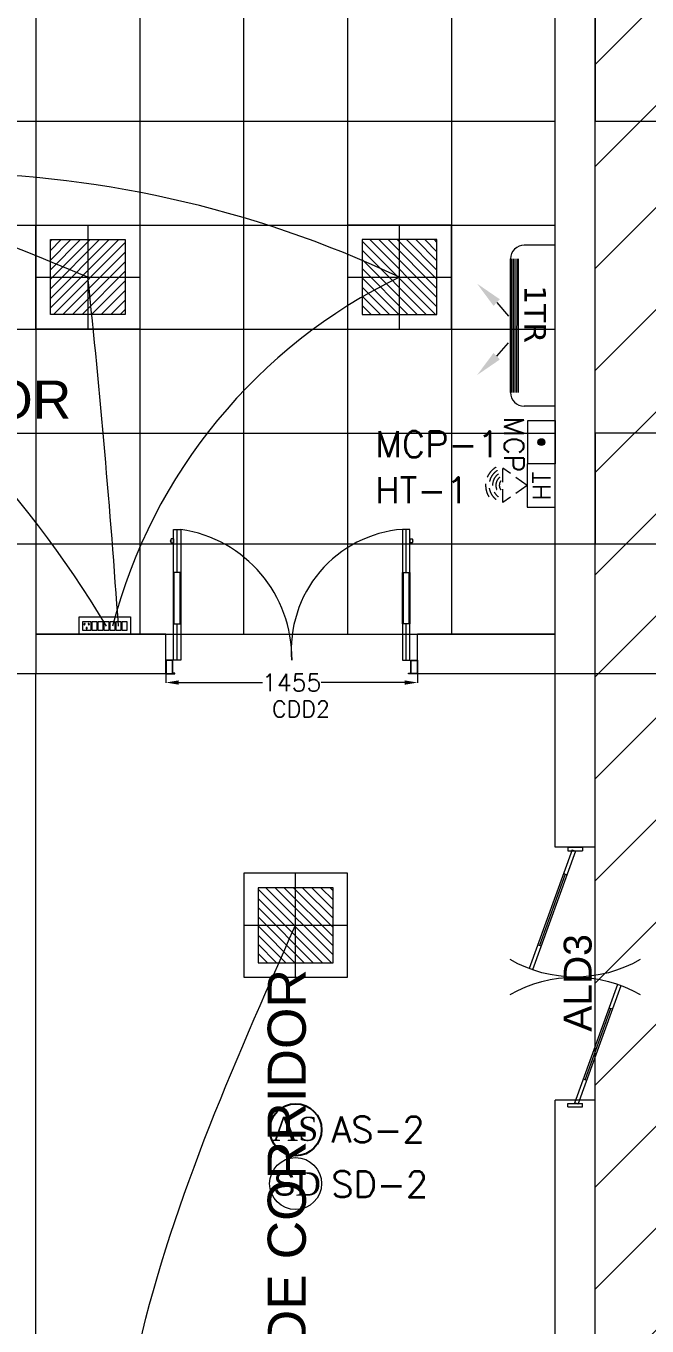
# Model space of a CAD drawing. Extents: x 3552052 to 4102982, y -707811 to -630695.
# Drawn here: x 3582078 to 3585666, y -653095 to -645591 of the extents above; entities that cross this region are included whole.
import ezdxf

# ---------------------------------------------------------------- set-up
doc = ezdxf.new("R2010")
doc.units = 0
doc.header["$LTSCALE"] = 6
doc.header["$MEASUREMENT"] = 0
for name, pattern in [('CONTINU', [0]), ('DASHED2', [0.375, 0.25, -0.125]), ('HIDDEN', [0.375, 0.25, -0.125])]:
    doc.linetypes.add(name, pattern=pattern)
doc.layers.get('Defpoints').update_dxf_attribs({"linetype": 'CONTINUOUS', "lineweight": 0})
for name, color, linetype, lineweight in [('1200 Door', 144, 'CONTINUOUS', 0), ('COL', 5, 'CONTINUOUS', 0), ('D.F', 251, 'CONTINUOUS', 0), ('DIM', 7, 'CONTINUOUS', 0), ('DOOR', 44, 'CONTINUOUS', 0), ('Double Leaf Door', 4, 'CONTINUOUS', 0), ('ELE 36W EMERGENCY LIGHT', 5, 'CONTINUOUS', 0), ('ELE 36W LED LIGHT', 6, 'CONTINUOUS', 0), ('ELE-36W EMERGENCY  LED LIGHT', 7, 'CONTINUOUS', 0), ('ELE-36W LED LIGHT', 210, 'CONTINUOUS', 0), ('ELE-4M RAW P.SB', 40, 'CONTINUOUS', 0), ('ELE-4M UPS P.SB', 3, 'CONTINUOUS', 0), ('ELE-6M RAW P.SB', 40, 'HIDDEN', 0), ('FA-ABOVE SMOKE DETECTOR', 6, 'CONTINUOUS', 25), ('FA-BELOW SMOKE DERECTOR', 1, 'CONTINUOUS', 0), ('FA-ELECTRONIC HOOTER', 6, 'CONTINUOUS', 0), ('FA-FIRE TEXT', 7, 'CONTINUOUS', 0), ('FA-MNUAL CALL POINT', 10, 'CONTINUOUS', 0), ('HVAC_HI_WALL_1TR', 1, 'CONTINUOUS', 0), ('M HVAC HIGH WALL UNIT', 3, 'CONTINUOUS', 0), ('MEP_HVAC_TEXT', 7, 'CONTINUOUS', 0), ('WALL', 8, 'CONTINUOUS', 0)]:
    doc.layers.add(name, color=color, linetype=linetype, lineweight=lineweight)
doc.layers.add('ELE-LIGHTING WIRING', color=7, linetype='CONTINUOUS', lineweight=0, true_color=0x63d7b6)
doc.styles.add('ARIAL', font='arial.ttf')
doc.styles.add('PDF Times New Roman', font='times.ttf')
doc.styles.add('ROMANS', font='romans.shx')
doc.styles.get("Standard").update_dxf_attribs({"font": 'SIMPLEX'})
doc.styles.add('VERDANA', font='verdana.ttf')
doc.dimstyles.new('AEPL1', dxfattribs={"dimtxt": 100, "dimasz": 75, "dimexe": 1.25, "dimexo": 50, "dimtad": 0, "dimdec": 0, "dimtxsty": 'ROMANS', "dimcen": 2.5, "dimclrd": 7, "dimclre": 7, "dimadec": 0, "dimazin": 0, "dimtfac": 1, "dimtdec": 0, "dimtmove": 0, "dimatfit": 3, "dimfxl": 1, "dimlwd": 0, "dimlwe": 0, "dimarcsym": 0})

# ---------------------------------------------------------------- blocks, each defined once
blk = doc.blocks.new('light300x600')
at = {"layer": 'ELE-36W LED LIGHT', "lineweight": 0}
for p, q in [((918214.7, -78407.4), (918214.7, -79007.4)), ((918814.7, -78407.4), (918214.7, -78407.4)), ((918514.7, -78407.4), (918514.7, -79007.4)), ((918814.7, -79007.4), (918814.7, -78407.4)), ((918298.3, -78491.3), (918298.6, -78491)), ((918298.3, -78544.3), (918351.6, -78491)), ((918298.3, -78597.3), (918404.7, -78491)), ((918298.3, -78650.4), (918457.7, -78491)), ((918298.3, -78703.4), (918510.7, -78491)), ((918298.3, -78756.4), (918563.8, -78491)), ((918298.3, -78809.5), (918616.8, -78491)), ((918298.3, -78862.5), (918669.8, -78491)), ((918298.3, -78915.5), (918722.9, -78491)), ((918298.3, -78491), (918298.3, -78923.7)), ((918731.1, -78491), (918298.3, -78491)), ((918731.1, -78923.7), (918731.1, -78491)), ((918343.2, -78923.7), (918731.1, -78535.8)), ((918396.2, -78923.7), (918731.1, -78588.8)), ((918449.2, -78923.7), (918731.1, -78641.9)), ((918214.7, -78707.4), (918814.7, -78707.4)), ((918502.3, -78923.7), (918731.1, -78694.9)), ((918555.3, -78923.7), (918731.1, -78747.9)), ((918608.3, -78923.7), (918731.1, -78801)), ((918661.3, -78923.7), (918731.1, -78854)), ((918298.3, -78923.7), (918731.1, -78923.7)), ((918714.4, -78923.7), (918731.1, -78907)), ((918214.7, -79007.4), (918814.7, -79007.4))]:
    blk.add_line(p, q, dxfattribs=at)
blk = doc.blocks.new('SMOKE DETECTOR')
at = {"layer": 'FA-BELOW SMOKE DERECTOR', "color": 7}
blk.add_circle((931028.7, -118293.9), 166, dxfattribs=at)
at = {"layer": 'FA-BELOW SMOKE DERECTOR', "insert": (930887.1, -118373), "char_height": 150, "attachment_point": 7, "style": 'PDF Times New Roman'}
blk.add_mtext('{\\fArial|b0|i0|c0|p34;S}D', dxfattribs=at)
blk = doc.blocks.new('MCP')
at = {"layer": 'FA-MNUAL CALL POINT'}
h = blk.add_hatch(color=256, dxfattribs=at)
h.set_gradient(color1=(255, 0, 0), color2=(255, 39, 39), centered=1, one_color=1, tint=0.57958)
h.paths.add_polyline_path([(417503.5, 744463.8, 1), (417477.5, 744463.8, 1)])
blk.add_lwpolyline([(417407.5, 744516), (417573.5, 744516), (417573.5, 744411.5), (417407.5, 744411.5)], close=True, dxfattribs=at)
blk.add_circle((417490.5, 744463.8), 13, dxfattribs=at)
at = {"layer": 'FA-MNUAL CALL POINT', "insert": (417500.1, 744322), "char_height": 75, "width": 244.762, "attachment_point": 8}
blk.add_mtext('MCP', dxfattribs=at)
blk = doc.blocks.new('110DB FIRE HOOTER')
at = {"layer": 'FA-ELECTRONIC HOOTER', "color": 53, "linetype": 'DASHED2'}
for p, q in [((-0.238, 0), (-0.238, -0.311)), ((0.238, 0), (-0.238, 0)), ((0.238, -0.311), (0.238, 0)), ((-0.238, -0.311), (0.238, -0.311))]:
    blk.add_line(p, q, dxfattribs=at)
at = {"layer": 'FA-ELECTRONIC HOOTER', "color": 53, "linetype": 'DASHED2', "ltscale": 0.1}
for p, q in [((0, -0.311), (-0.19, -0.576)), ((0, -0.311), (0.19, -0.576)), ((0.19, -0.576), (-0.19, -0.576))]:
    blk.add_line(p, q, dxfattribs=at)
for radius, start, end in [(0.231, 210.2007, 319.4187), (0.193, 212.22, 327.78), (0.155, 215.2483, 324.7517), (0.118, 220.3172, 319.6828), (0.08, 230.7147, 309.2853)]:
    blk.add_arc((0, -0.536), radius, start, end, dxfattribs=at)
at = {"layer": 'FA-ELECTRONIC HOOTER', "color": 53, "insert": (0.165, -0.247), "char_height": 0.1942, "width": 0.36807, "attachment_point": 1, "rotation": 180}
blk.add_mtext('HT', dxfattribs=at)
blk = doc.blocks.new('above smoke detector')
at = {"layer": 'FA-ABOVE SMOKE DETECTOR', "color": 7}
blk.add_circle((0, 0), 300, dxfattribs=at)
at = {"layer": 'FA-ABOVE SMOKE DETECTOR', "color": 53, "style": 'PDF Times New Roman'}
blk.add_text('AS', height=277.4, dxfattribs=at).set_placement((-274, -128))
blk = doc.blocks.new('Z$W@#5624')
at = {"layer": 'DOOR'}
for p, q in [((1770, 446.2), (948.8, 745.1)), ((1778.6, 469.7), (957.4, 768.6)), ((1121.6, 708.8), (1113.1, 685.4)), ((1610.1, 517.8), (1117.3, 697.1)), ((0, 499.4), (25, 499.4)), ((0, 399.5), (0, 499.4)), ((19.2, 429.2), (27.7, 452.6)), ((25, 399.5), (25, 499.4)), ((27.7, 452.6), (848.9, 153.7)), ((1614.3, 529.5), (1605.8, 506)), ((1778.6, 469.7), (1770, 446.2)), ((1797.8, 499.4), (1772.8, 499.4)), ((1772.8, 399.5), (1772.8, 499.4)), ((1797.8, 399.5), (1797.8, 499.4)), ((0, 399.5), (25, 399.5)), ((19.2, 429.2), (840.4, 130.3)), ((183.4, 369.4), (192, 392.9)), ((187.7, 381.1), (680.4, 201.8)), ((1797.8, 399.5), (1772.8, 399.5)), ((684.7, 213.5), (676.2, 190.1))]:
    blk.add_line(p, q, dxfattribs=at)
at = {"layer": 'DOOR', "color": 145, "extrusion": (0, 0, -1)}
for centre, start_param, end_param in [((0, 449.4), -0.523599, 0.523599), ((1797.8, 449.4), 2.617994, 3.665191)]:
    blk.add_ellipse(centre, major_axis=(898.9, 0), ratio=1, start_param=start_param, end_param=end_param, dxfattribs=at)
blk = doc.blocks.new('*D75')
at = {"layer": 'Defpoints', "color": 0, "linetype": 'ByBlock', "transparency": 16777216}
for p in [(3582885.5, -649215.6), (3584340.5, -649215.6), (3584340.5, -649380.6)]:
    blk.add_point(p, dxfattribs=at)
at = {"layer": 'DIM', "color": 7, "linetype": 'ByBlock', "lineweight": 0, "transparency": 16777216}
for p, q in [((3582885.5, -649265.6), (3582885.5, -649381.9)), ((3584340.5, -649265.6), (3584340.5, -649381.9)), ((3582960.5, -649380.6), (3583443.4, -649380.6)), ((3584265.5, -649380.6), (3583782.7, -649380.6))]:
    blk.add_line(p, q, dxfattribs=at)
at = {"layer": 'DIM', "color": 7, "linetype": 'ByBlock', "transparency": 16777216}
for points in [[(3582960.5, -649368.1), (3582960.5, -649393.1), (3582885.5, -649380.6)], [(3584265.5, -649368.1), (3584265.5, -649393.1), (3584340.5, -649380.6)]]:
    blk.add_solid(points, dxfattribs=at)
at = {"layer": 'DIM', "color": 0, "linetype": 'ByBlock', "transparency": 16777216, "insert": (3583613, -649380.6), "char_height": 100, "attachment_point": 5, "style": 'ROMANS'}
blk.add_mtext('1455', dxfattribs=at)
blk = doc.blocks.new('2000x80')
at = {"layer": 'Double Leaf Door'}
for points in [[(104210, -25357.6), (104215, -25357.6), (104215, -25061.1), (104210, -25061.1)], [(104253.7, -25061.1), (104248.7, -25061.1), (104248.7, -25357.6), (104253.7, -25357.6)], [(105533.1, -25061.1), (105538, -25061.1), (105538, -25357.6), (105533.1, -25357.6)], [(105576.7, -25357.6), (105571.8, -25357.6), (105571.8, -25061.1), (105576.7, -25061.1)]]:
    blk.add_hatch(color=6, dxfattribs=at).paths.add_polyline_path(points)
at = {"layer": 'Double Leaf Door', "color": 8}
for p, q in [((104210, -25567.2), (104210, -24813)), ((104210, -24813), (104253.7, -24813)), ((104231.9, -25061.1), (104231.9, -24813)), ((104253.7, -24813), (104253.7, -25567.2)), ((105576.7, -24813), (105533.1, -24813)), ((105533.1, -24813), (105533.1, -25567.2)), ((105554.9, -25061.1), (105554.9, -24813)), ((105576.7, -25567.2), (105576.7, -24813)), ((104195.7, -24870.5), (104195.7, -24888.5)), ((104210, -24868.6), (104197.6, -24868.6)), ((104197.6, -24890.5), (104210, -24890.5)), ((104210, -24868.6), (104210, -24890.5)), ((105576.7, -24868.6), (105589.2, -24868.6)), ((105576.7, -24868.6), (105576.7, -24890.5)), ((105589.2, -24890.5), (105576.7, -24890.5)), ((105591.1, -24870.5), (105591.1, -24888.5)), ((104231.9, -25567.2), (104231.9, -25357.6)), ((105554.9, -25567.2), (105554.9, -25357.6)), ((104165.9, -25567.2), (104165.9, -25647.2)), ((104206.1, -25567.2), (104165.9, -25567.2)), ((104167.9, -25569.2), (104167.9, -25645.3)), ((104204.1, -25569.2), (104167.9, -25569.2)), ((104204.1, -25644.3), (104204.1, -25569.2)), ((104206.1, -25642.3), (104206.1, -25567.2)), ((104253.7, -25567.2), (104210, -25567.2)), ((105533.1, -25567.2), (105576.7, -25567.2)), ((105580.7, -25642.3), (105580.7, -25567.2)), ((105580.7, -25567.2), (105620.9, -25567.2)), ((105582.7, -25644.3), (105582.7, -25569.2)), ((105582.7, -25569.2), (105618.9, -25569.2)), ((105618.9, -25569.2), (105618.9, -25645.3)), ((105620.9, -25567.2), (105620.9, -25647.2)), ((104165.9, -25647.2), (104206.1, -25647.2)), ((104167.9, -25645.3), (104206.1, -25645.3)), ((104216, -25644.3), (104204.1, -25644.3)), ((104218, -25642.3), (104206.1, -25642.3)), ((104206.1, -25645.3), (104216, -25645.3)), ((104206.1, -25647.2), (104218, -25647.2)), ((104216, -25645.3), (104216, -25644.3)), ((104218, -25647.2), (104218, -25642.3)), ((105568.8, -25647.2), (105568.8, -25642.3)), ((105568.8, -25642.3), (105580.7, -25642.3)), ((105580.7, -25647.2), (105568.8, -25647.2)), ((105570.8, -25645.3), (105570.8, -25644.3)), ((105570.8, -25644.3), (105582.7, -25644.3)), ((105580.7, -25645.3), (105570.8, -25645.3)), ((105618.9, -25645.3), (105580.7, -25645.3)), ((105620.9, -25647.2), (105580.7, -25647.2))]:
    blk.add_line(p, q, dxfattribs=at)
at = {"layer": 'Double Leaf Door', "color": 6}
for p, q in [((104253.7, -25061.1), (104210, -25061.1)), ((104210, -25061.1), (104210, -25357.6)), ((104215, -25357.6), (104215, -25061.1)), ((104248.7, -25357.6), (104248.7, -25061.1)), ((104253.7, -25357.6), (104253.7, -25061.1)), ((105533.1, -25357.6), (105533.1, -25061.1)), ((105533.1, -25061.1), (105576.7, -25061.1)), ((105538, -25357.6), (105538, -25061.1)), ((105571.8, -25357.6), (105571.8, -25061.1)), ((105576.7, -25061.1), (105576.7, -25357.6)), ((104210, -25357.6), (104253.7, -25357.6)), ((105576.7, -25357.6), (105533.1, -25357.6))]:
    blk.add_line(p, q, dxfattribs=at)
at = {"layer": 'Double Leaf Door', "color": 6, "ltscale": 100}
for p, q in [((104248.7, -25061.1), (104248.7, -25357.6)), ((105538, -25061.1), (105538, -25357.6))]:
    blk.add_line(p, q, dxfattribs=at)
at = {"layer": 'Double Leaf Door', "color": 6}
for points in [[(104210, -25061.1), (104210, -25357.6), (104215, -25357.6), (104215, -25061.1), (104210, -25061.1)], [(104253.7, -25061.1), (104253.7, -25357.6), (104248.7, -25357.6), (104248.7, -25061.1), (104253.7, -25061.1)], [(105533.1, -25061.1), (105533.1, -25357.6), (105538, -25357.6), (105538, -25061.1), (105533.1, -25061.1)], [(105576.7, -25061.1), (105576.7, -25357.6), (105571.8, -25357.6), (105571.8, -25061.1), (105576.7, -25061.1)]]:
    blk.add_lwpolyline(points, dxfattribs=at)
at = {"layer": 'Double Leaf Door', "ltscale": 5000}
for points in [[(104210, -25061.1), (104210, -25357.6), (104215, -25357.6), (104215, -25061.1), (104210, -25061.1)], [(105576.7, -25061.1), (105576.7, -25357.6), (105571.8, -25357.6), (105571.8, -25061.1), (105576.7, -25061.1)]]:
    blk.add_lwpolyline(points, dxfattribs=at)
at = {"layer": 'Double Leaf Door', "color": 8}
for centre, radius, start, end in [((104143.8, -25554.6), 749.7, 359.03214, 81.57239), ((105589, -25508.8), 698.1, 94.59437, 184.8011), ((104195.7, -24879.5), 3.72, 90, 270), ((104197.6, -24870.5), 1.98, 90, 180), ((104197.6, -24888.5), 1.98, 180, 270), ((105589.2, -24870.5), 1.98, 0, 90), ((105589.2, -24888.5), 1.98, 270, 0), ((105591.1, -24879.5), 3.72, 270, 90)]:
    blk.add_arc(centre, radius, start, end, dxfattribs=at)
blk = doc.blocks.new('HI WALL SPLIT AC UNIT 1TR')
at = {"layer": 'M HVAC HIGH WALL UNIT', "color": 1, "lineweight": 5}
for p, q in [((1294404.3, -128752), (1294404.3, -129681)), ((1294404.3, -128752), (1294583.6, -128752)), ((1294662.3, -128830.7), (1294662.3, -129602.2)), ((1294404.3, -129681), (1294583.6, -129681))]:
    blk.add_line(p, q, dxfattribs=at)
at = {"layer": 'M HVAC HIGH WALL UNIT', "color": 8, "lineweight": 5}
for p, q in [((1294616.1, -128830.7), (1294616.1, -129602.2)), ((1294625.4, -128830.7), (1294625.4, -129602.2)), ((1294636.9, -128830.7), (1294636.9, -129602.2)), ((1294646.2, -128830.7), (1294646.2, -129602.2)), ((1294655.4, -128830.7), (1294655.4, -129602.2))]:
    blk.add_line(p, q, dxfattribs=at)
at = {"layer": 'M HVAC HIGH WALL UNIT', "color": 7, "lineweight": 5}
for p, q in [((1294742.7, -129039.8), (1294673.6, -129117.4)), ((1294742.7, -129349.7), (1294673.6, -129272.1))]:
    blk.add_line(p, q, dxfattribs=at)
at = {"layer": 'M HVAC HIGH WALL UNIT', "color": 1, "lineweight": 5}
for centre, start, end in [((1294583.6, -128830.7), 0, 90), ((1294583.6, -129602.2), 270, 0)]:
    blk.add_arc(centre, 78.8, start, end, dxfattribs=at)
at = {"layer": 'M HVAC HIGH WALL UNIT', "color": 7, "lineweight": 5}
for points in [[(1294760.9, -129058.7), (1294724.5, -129020.9), (1294856.2, -128930.6)], [(1294760.9, -129330.8), (1294724.5, -129368.6), (1294856.2, -129458.9)]]:
    blk.add_solid(points, dxfattribs=at)
blk = doc.blocks.new('77')
at = {"layer": 'ELE-4M UPS P.SB', "color": 8, "linetype": 'ByBlock'}
for p, q in [((3576135.5, -664143.2), (3576135.5, -667183.2)), ((3576735.5, -664143.2), (3576735.5, -667183.2)), ((3577335.5, -664143.2), (3577335.5, -667183.2)), ((3577935.5, -664143.2), (3577935.5, -667183.2)), ((3578535.5, -664143.2), (3578535.5, -667183.2)), ((3579135.5, -664143.2), (3579135.5, -667183.2)), ((3579735.5, -664143.2), (3579735.5, -667183.2)), ((3580335.5, -664143.2), (3580335.5, -667183.2)), ((3580935.5, -664143.2), (3580935.5, -667183.2)), ((3581535.5, -664143.2), (3581535.5, -667183.2)), ((3582135.5, -664143.2), (3582135.5, -667703.4)), ((3582735.5, -664143.2), (3582735.5, -667703.4)), ((3583335.5, -664143.2), (3583335.5, -667703.4)), ((3583935.5, -664143.2), (3583935.5, -667703.4)), ((3584535.5, -664143.2), (3584535.5, -667703.4)), ((3575840.5, -664743.2), (3585135.5, -664743.2)), ((3575840.5, -665343.2), (3585135.5, -665343.2)), ((3575840.5, -665943.2), (3585135.5, -665943.2)), ((3575840.5, -666543.2), (3585135.5, -666543.2)), ((3575840.5, -667183.2), (3585135.5, -667183.2))]:
    blk.add_line(p, q, dxfattribs=at)
blk.add_lwpolyline([(3585135.5, -664143.2), (3575840.5, -664143.2), (3575840.5, -667183.2), (3582135.5, -667183.2), (3582135.5, -667703.4), (3585135.5, -667703.4)], close=True, dxfattribs=at)
blk = doc.blocks.new('ELE.EMERGENCY 40W LED LIGHT')
at = {"layer": 'ELE-36W EMERGENCY  LED LIGHT'}
h = blk.add_hatch(dxfattribs=at)
h.set_pattern_fill('ANSI31', color=5, scale=300, style=0)
h.paths.add_polyline_path([(-207.7, -207.7), (-207.7, 207.7), (207.7, 207.7), (207.7, -207.7)])
for p, q in [((0, 288), (0, -288)), ((-288, 0), (288, 0))]:
    blk.add_line(p, q, dxfattribs=at)
for points in [[(-288, -288), (-288, 288), (288, 288), (288, -288)], [(-207.7, -207.7), (-207.7, 207.7), (207.7, 207.7), (207.7, -207.7)]]:
    blk.add_lwpolyline(points, close=True, dxfattribs=at)
blk = doc.blocks.new('FFFF5')
at = {"layer": 'ELE-4M RAW P.SB', "color": 40, "ltscale": 10}
for p, q in [((3582623.9, -692257.6), (3582670.2, -692257.6)), ((3582623.9, -692310.4), (3582623.9, -692257.6)), ((3582670.2, -692257.6), (3582670.2, -692310.4)), ((3582670.2, -692310.4), (3582623.9, -692310.4))]:
    blk.add_line(p, q, dxfattribs=at)
for points in [[(3582603.9, -692230), (3582900.2, -692230), (3582900.2, -692330), (3582603.9, -692330)], [(3582678.5, -692257.6), (3582704.9, -692257.6), (3582704.9, -692310.4), (3582678.5, -692310.4)], [(3582713.1, -692257.6), (3582739.5, -692257.6), (3582739.5, -692310.4), (3582713.1, -692310.4)], [(3582747.8, -692257.6), (3582774.2, -692257.6), (3582774.2, -692310.4), (3582747.8, -692310.4)], [(3582782.5, -692257.6), (3582808.9, -692257.6), (3582808.9, -692310.4), (3582782.5, -692310.4)]]:
    blk.add_lwpolyline(points, close=True, dxfattribs=at)
for centre, radius, start, end in [((3582633.9, -692273.7), 3.1, 87.48997, 354.73109), ((3582636.3, -692271.6), 2.5, 284.90486, 157.31619), ((3582657.8, -692271.6), 2.5, 22.68381, 255.09514), ((3582660.2, -692273.7), 3.1, 185.26891, 92.51003), ((3582647, -692297), 3.6, 127.15837, 52.84163), ((3582647, -692293.4), 2.29, 341.40312, 198.59688)]:
    blk.add_arc(centre, radius, start, end, dxfattribs=at)
at = {"layer": 'ELE-6M RAW P.SB', "color": 3, "linetype": 'ByBlock'}
for points in [[(3582817.2, -692257.6), (3582843.6, -692257.6), (3582843.6, -692310.4), (3582817.2, -692310.4)], [(3582851.9, -692257.6), (3582878.3, -692257.6), (3582878.3, -692310.4), (3582851.9, -692310.4)]]:
    blk.add_lwpolyline(points, close=True, dxfattribs=at)

msp = doc.modelspace()

# ---------------------------------------------------------------- hatches: boundary and pattern name
at = {"layer": 'D.F', "linetype": 'ByBlock'}
h = msp.add_hatch(dxfattribs=at)
h.set_pattern_fill('ANSI31', color=8, scale=3333, style=0)
h.set_pattern_definition([(45, (549013.35, 78678.2), (-294.59836, 294.59836), [])])
h.paths.add_polyline_path([(3585365.5, -638825.4), (3591695.5, -638825.4), (3591695.5, -655255.4), (3585365.5, -655255.4)])

# ---------------------------------------------------------------- linework, layer by layer
at = {"layer": 'COL', "color": 8, "elevation": 0}
msp.add_lwpolyline([(3581385.5, -648580.4), (3582135.5, -648580.4), (3582135.5, -649330.4), (3581385.5, -649330.4)], close=True, dxfattribs=at)
at = {"layer": 'D.F', "color": 8, "lineweight": 0, "ltscale": 15}
for points in [[(3586865.5, -646140.4), (3586865.5, -645540.4), (3585365.5, -645540.4), (3585365.5, -646140.4)], [(3586865.5, -648580.6), (3586865.5, -647940.6), (3585365.5, -647940.6), (3585365.5, -648580.6)]]:
    msp.add_lwpolyline(points, close=True, dxfattribs=at)
at = {"layer": 'D.F', "color": 8}
msp.add_lwpolyline([(3585135.5, -648580.6), (3585885.5, -648580.6), (3585885.5, -649330.6), (3585135.5, -649330.6)], close=True, dxfattribs=at)
at = {"layer": 'ELE-LIGHTING WIRING', "linetype": 'ByBlock'}
for centre, radius, start, end in [((3581535.5, -652775.9), 6339.2, 64.79102, 115.20898), ((3576977, -652414.3), 6501.1, 31.11722, 55.75299), ((3585589.9, -649845.1), 3114.6, 115.7758, 165.29777)]:
    msp.add_arc(centre, radius, start, end, dxfattribs=at)
at = {"layer": 'ELE-LIGHTING WIRING', "color": 254, "linetype": 'ByBlock', "true_color": 0xdebad0}
msp.add_arc((3528432.9, -652786.1), 54307.5, 3.93993, 6.07325, dxfattribs=at)
msp.add_spline([(3582435.5, -647040.4), (3580814.7, -646638.2), (3579617.7, -647106.8), (3578240.1, -647560.3), (3577035.5, -647040.4)], degree=3, dxfattribs=at)
at = {"layer": 'ELE-LIGHTING WIRING', "linetype": 'ByBlock'}
msp.add_spline([(3582487.5, -655203.3, 0), (3582713.4, -653292), (3583635.5, -650781.8)], degree=3, dxfattribs=at)
at = {"layer": 'WALL', "color": 8, "linetype": 'ByBlock'}
for p, q in [((3585135.5, -648580.6), (3585135.5, -645540.4)), ((3585365.5, -648580.6), (3585365.5, -645540.4)), ((3582885.5, -649100.6), (3582135.5, -649100.6)), ((3582885.5, -649100.6), (3582135.5, -649100.6)), ((3582885.5, -649330.6), (3582885.5, -649100.6)), ((3582885.5, -649330.6), (3582885.5, -649100.6)), ((3584340.5, -649330.6), (3584340.5, -649100.6)), ((3585135.5, -649100.6), (3584340.5, -649100.6)), ((3584340.5, -649330.6), (3584340.5, -649100.6)), ((3585135.5, -649100.6), (3584340.5, -649100.6)), ((3582135.5, -655485.4), (3582135.5, -649330.4)), ((3582885.5, -649330.6), (3582135.5, -649330.6)), ((3585135.5, -649330.6), (3584340.5, -649330.6)), ((3585135.5, -650330.8), (3585135.5, -649330.6)), ((3585365.5, -650330.8), (3585365.5, -649330.6)), ((3585365.5, -650330.8), (3585135.5, -650330.8)), ((3585365.5, -651790.8), (3585135.5, -651790.8)), ((3585135.5, -654735.6), (3585135.5, -651790.8)), ((3585365.5, -654735.6), (3585365.5, -651790.8))]:
    msp.add_line(p, q, dxfattribs=at)
msp.add_lwpolyline([(3585365.5, -638825.4), (3591695.5, -638825.4), (3591695.5, -655255.4), (3585365.5, -655255.4)], close=True, dxfattribs=at)

# ---------------------------------------------------------------- block references
at = {"layer": 'D.F', "color": 8, "linetype": 'Continuous', "xscale": 0.8343726266175508, "yscale": 0.8343726266175508, "zscale": 0.8343726266175508, "rotation": 270}
msp.add_blockref('Z$W@#5624', (3584875.5, -650330.8), dxfattribs=at)
at = {"layer": 'Double Leaf Door', "color": 8}
msp.add_blockref('2000x80', (3478719.6, -623683.4), dxfattribs=at)
at = {"layer": 'ELE 36W EMERGENCY LIGHT', "xscale": 1.041666666677768, "yscale": 1.041666666677768, "zscale": 1.041666666677768}
msp.add_blockref('ELE.EMERGENCY 40W LED LIGHT', (3582435.5, -647040.4), dxfattribs=at)
at = {"layer": 'ELE 36W LED LIGHT', "rotation": 89.9999999995464}
for p in [(3505528.2, -1565555.1), (3504928.2, -1569296.5)]:
    msp.add_blockref('light300x600', p, dxfattribs=at)
at = {"layer": 'ELE-4M UPS P.SB', "color": 0, "linetype": 'ByBlock'}
for name, p in [('77', (0, 18602.8)), ('FFFF5', (-218.4, 43229.4))]:
    msp.add_blockref(name, p, dxfattribs=at)
at = {"layer": 'FA-ABOVE SMOKE DETECTOR', "xscale": 0.4999999999993358, "yscale": 0.4999999999993358, "zscale": 0.4999999999993358}
msp.add_blockref('above smoke detector', (3583635.5, -651962.2), dxfattribs=at)
at = {"layer": 'FA-BELOW SMOKE DERECTOR', "color": 6, "xscale": 0.9035551315104862, "yscale": 0.9035551315104862, "zscale": 0.9035551315104862}
msp.add_blockref('SMOKE DETECTOR', (2742399.8, -545388), dxfattribs=at)
at = {"layer": 'FA-ELECTRONIC HOOTER', "color": 1, "xscale": 524.5490323392462, "yscale": 524.5490323392462, "zscale": 524.5490323392462, "rotation": 269.9999999999999}
msp.add_blockref('110DB FIRE HOOTER', (3585135.5, -648242.6), dxfattribs=at)
at = {"layer": 'FA-MNUAL CALL POINT', "xscale": 1.510701213137029, "yscale": 1.510701213137029, "zscale": 1.510701213137029, "rotation": 269.9999999999999}
msp.add_blockref('MCP', (2460393, -17289.2), dxfattribs=at)
at = {"layer": 'HVAC_HI_WALL_1TR', "rotation": 179.9935877759083}
msp.add_blockref('HI WALL SPLIT AC UNIT 1TR', (4879525.4, -776681.8), dxfattribs=at)

# ---------------------------------------------------------------- texts
at = {"layer": '1200 Door', "color": 8, "linetype": 'ByBlock', "style": 'ROMANS'}
msp.add_text('CDD2', height=94.18, dxfattribs=at).set_placement((3583499.4, -649581.3, -35804.4))
at = {"layer": 'D.F', "color": 8, "style": 'ARIAL', "width": 1}
msp.add_text('ALD3', height=161.2, rotation=90, dxfattribs=at).set_placement((3585345.5, -651396.2))
at = {"layer": 'FA-FIRE TEXT', "color": 200, "linetype": 'CONTINU', "char_height": 150, "width": 349.838, "attachment_point": 1, "style": 'ROMANS'}
for s, insert in [('{\\C256;MCP-1\\P}', (3584094.7, -647930.3)), ('{\\C256;HT-1\\P}', (3584094.7, -648195.2)), ('{\\C256;AS-2}', (3583841.4, -651885.7)), ('{\\C256;SD-2}', (3583841.4, -652202.1))]:
    msp.add_mtext(s, dxfattribs=dict(at, insert=insert))
at = {"layer": 'MEP_HVAC_TEXT', "color": 0, "insert": (3585082.7, -647420.4), "char_height": 125, "attachment_point": 3, "rotation": 269.99312, "style": 'VERDANA'}
msp.add_mtext_dynamic_manual_height_columns('{\\C256;1TR}', width=1718.699, gutter_width=750, heights=[0], dxfattribs=at)
at = {"layer": 'WALL', "color": 8, "linetype": 'Continuous', "insert": (3580757.4, -647749.3), "char_height": 220.414, "width": 4941.395, "attachment_point": 5, "style": 'ARIAL'}
msp.add_mtext('3 M WIDE CORRIDOR', dxfattribs=at)
at = {"layer": 'WALL', "color": 8, "linetype": 'Continuous', "insert": (3583585.9, -652616.7), "char_height": 220.414, "width": 4941.395, "attachment_point": 5, "rotation": 90, "style": 'ARIAL'}
msp.add_mtext('3 M WIDE CORRIDOR', dxfattribs=at)

# ---------------------------------------------------------------- dimensions: what is measured, and where the dimension line sits
at = {"layer": 'DIM', "color": 8, "linetype": 'ByBlock'}
dim = msp.add_linear_dim(base=(3584340.5, -649380.6), p1=(3582885.5, -649215.6), p2=(3584340.5, -649215.6), dimstyle='AEPL1', dxfattribs=at)
dim.commit()
dim.dimension.update_dxf_attribs({"geometry": '*D75', "text_midpoint": (3583613, -649380.6), "dimtype": 160})

doc.saveas('drawing.dxf')
